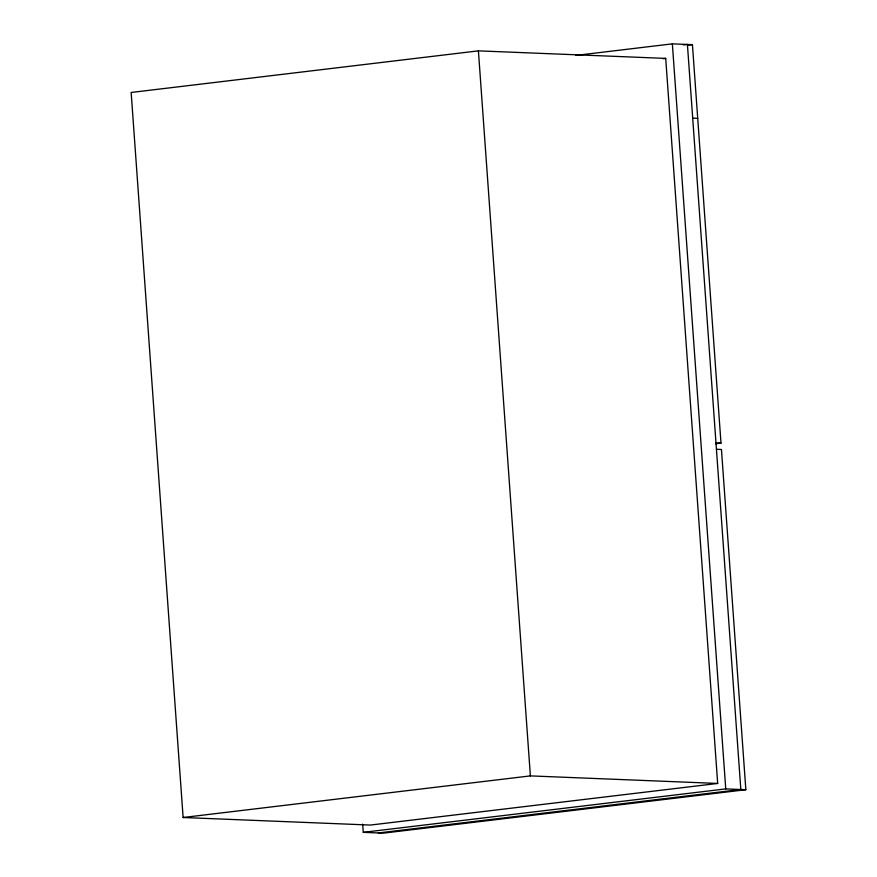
<?xml version="1.0" encoding="UTF-8"?>
<svg xmlns="http://www.w3.org/2000/svg" width="877" height="877" viewBox="0 0 877 877"><rect width="100%" height="100%" fill="white"/><g stroke="black" fill="none" stroke-linecap="round" stroke-linejoin="round"><path stroke-width="1.32" d="M478.414 50.855L131.155 92.469L183.129 817.507L370.434 825.06L717.682 783.446L665.709 58.408L478.414 50.855L530.388 775.893L717.682 783.446M575.959 55.404L672.352 43.85L692.435 44.661L720.993 443.115L715.555 443.762M683.336 44.946L687.415 44.453L740.824 789.508L378.338 832.953M688.357 45.144L692.435 44.661M663.001 58.737L665.709 58.408M183.129 817.507L530.388 775.893M362.683 824.15L363.275 832.339L725.75 788.905L745.845 789.717L721.453 449.484L716.432 449.276M745.845 789.717L383.359 833.15L363.275 832.339M692.698 118.143L697.719 118.351M715.972 442.907L720.993 443.115M672.352 43.85L725.75 788.905"/></g></svg>
